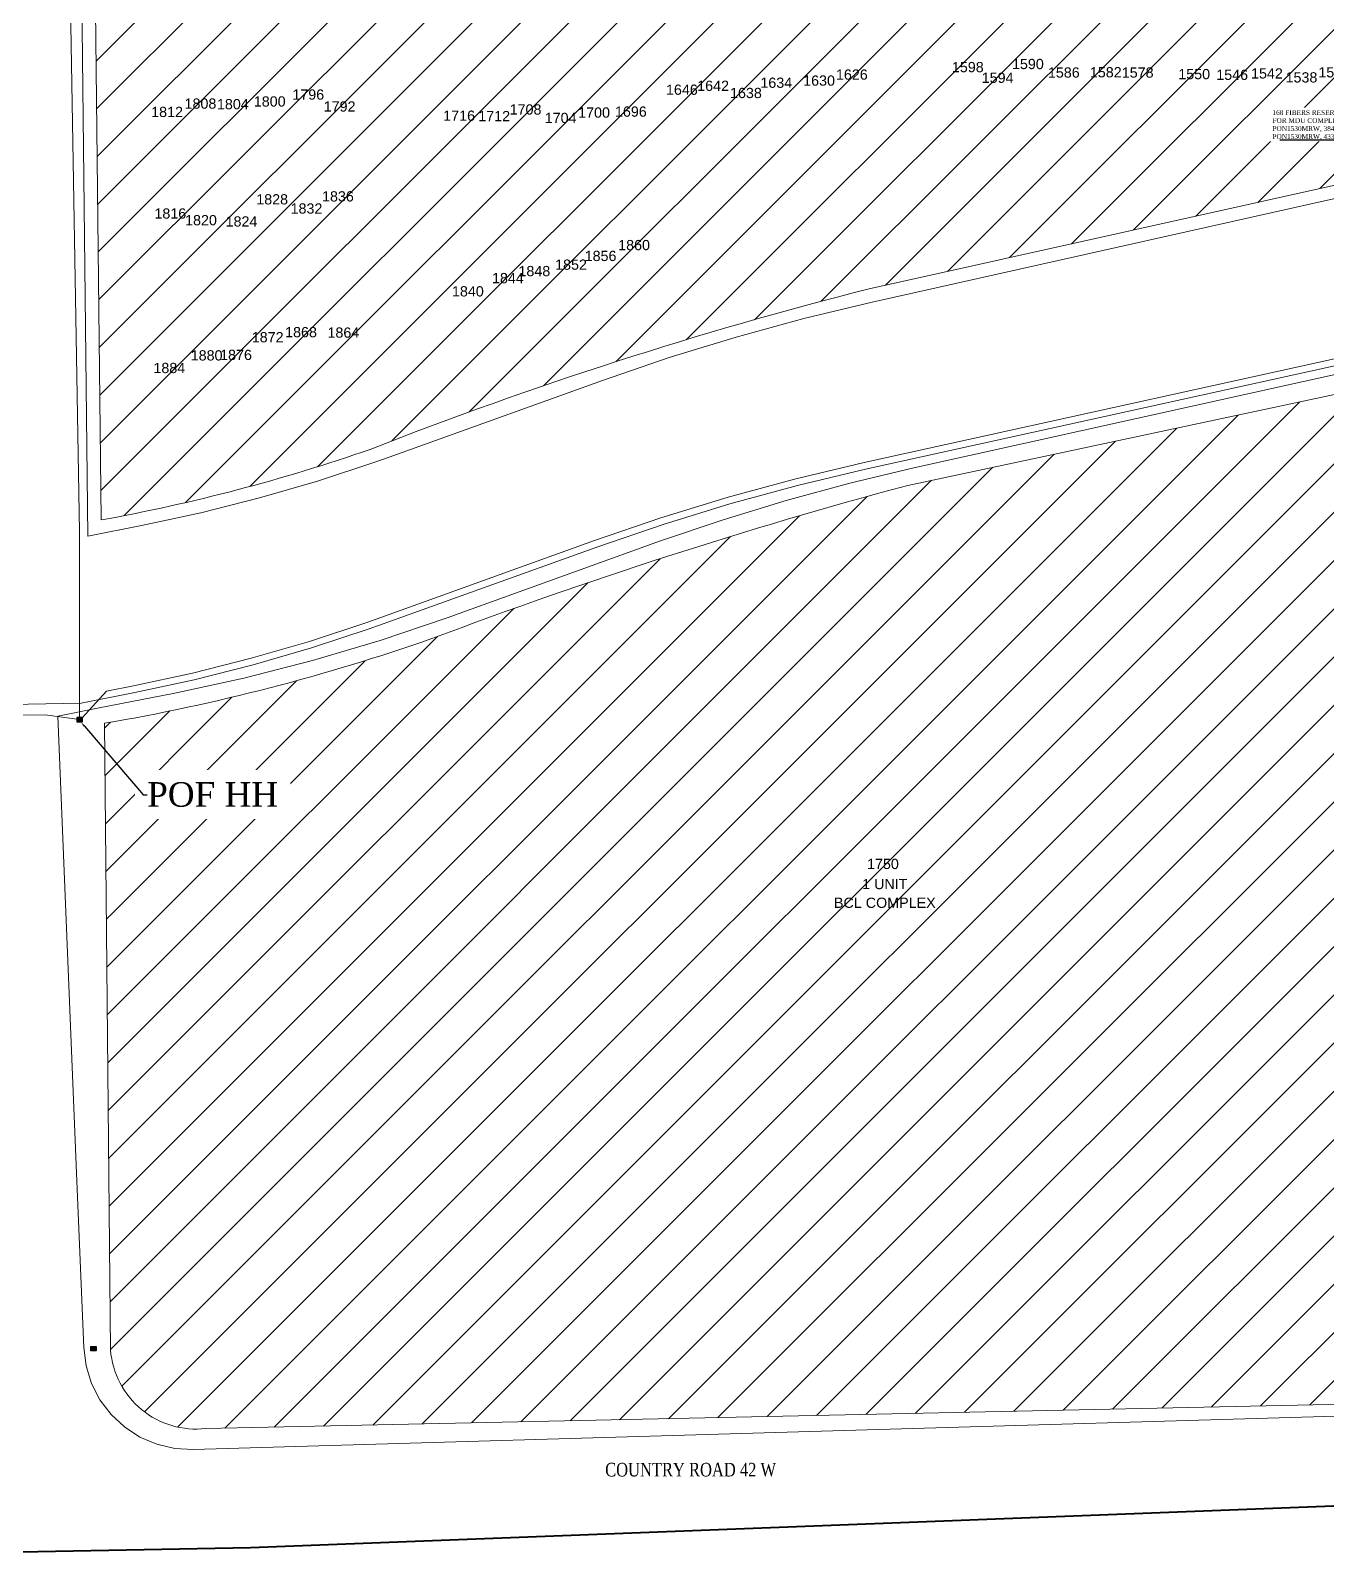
# Model space of a CAD drawing. Header units: feet. Extents: x 865220 to 5618803, y -2240498 to 1935234.
# Drawn here: x 2805746 to 2806695, y 965513 to 966631 of the extents above; entities that cross this region are included whole.
import ezdxf
from ezdxf import colors
from ezdxf.entities.mleader import LeaderData, LeaderLine
from ezdxf.enums import TextEntityAlignment as Align
from ezdxf.lldxf.tags import DXFTag
from ezdxf.math import Vec2, Vec3

# ---------------------------------------------------------------- set-up
doc = ezdxf.new("R2010")
doc.units = ezdxf.units.FT
doc.header["$LTSCALE"] = 0.015
doc.header["$MEASUREMENT"] = 0
for name, color, linetype in [('72A', 112, '72A'), ('Dakota County Addresses', 7, 'Continuous'), ('Dakota County Parcels', 7, 'Continuous'), ('DETAIL', 7, 'Continuous'), ('F1', 112, 'F1'), ('NOTES', 7, 'Continuous'), ('STREET NAME', 7, 'Continuous'), ('TELEPHONE STRUCT-EX', 30, 'Continuous'), ('TELEPHONE STRUCT-PROP', 6, 'Continuous')]:
    doc.layers.add(name, color=color, linetype=linetype)
doc.layers.add('RUNNING LINE (UNDERGROUND)', color=10, linetype='Continuous', lineweight=40)
doc.layers.add('WORK BOUNDARY', color=110, linetype='Continuous', lineweight=40)
doc.styles.add('Dimensions 100', font='arial.ttf')
doc.styles.add('Line', font='txt.shx', dxfattribs={"height": 3})
doc.styles.get("Standard").update_dxf_attribs({"font": 'times.ttf'})
doc.styles.add('Utilities', font='arial.ttf', dxfattribs={"height": 2.5})
tags = doc.linetypes.add('72A', pattern='A,80,-5,["72A",Line,S=1.5,R=0,X=0,Y=-1.5],-20', length=105).pattern_tags.tags
tags[6] = DXFTag(74, 10)
tags = doc.linetypes.add('BBF', pattern='A,100,-5,["BBF",Line,S=1,R=0,X=0,Y=-1.5],-12', length=117).pattern_tags.tags
tags[6] = DXFTag(74, 10)
tags = doc.linetypes.add('F1', pattern='A,15,-5,["F1",Line,S=1.5,R=0,X=0,Y=-1.5],-12', length=32).pattern_tags.tags
tags[6] = DXFTag(74, 10)
pattern_1 = [(45, (0, 0), (-17.67766952966369, 17.67766952966369), [])]

# ---------------------------------------------------------------- blocks, each defined once
blk = doc.blocks.new('ACMAP_ANN_TEMPLATE_Dakota County Addresses')
at = {"layer": 'Dakota County Addresses', "style": 'Dimensions 100'}
blk.add_attdef('DakotaCountyAddress', text='', height=50, dxfattribs=at).set_placement((0, 0), align=Align.CENTER)
blk = doc.blocks.new('NEW HH')
at = {"ltscale": 40, "true_color": 0xffffff}
h = blk.add_hatch(color=7, dxfattribs=at)
h.dxf.hatch_style = 1
h.paths.add_polyline_path([(-0.06105542969374866, -0.03052771484690631, 0.4142135623730951), (-0.04579157227031772, -0.04579157227033726), (0.04579157227026798, -0.04579157227033726, 0.4142135623730951), (0.06105542969369893, -0.03052771484690631), (0.06105542969369893, 0.03052771484699512, 0.4142135623736632), (0.04579157227023838, 0.04579157227042607), (-0.04579157227034732, 0.04579157227024844, 0.414213562372527), (-0.06105542969374866, 0.03052771484681749)])
at = {"layer": 'RUNNING LINE (UNDERGROUND)', "color": 6, "lineweight": 0, "const_width": 0.005, "flags": 128}
blk.add_lwpolyline([(-0.06105542969374866, 0.03052771484681749), (-0.06105542969374866, -0.03052771484690631, 0.414213562373095), (-0.04579157227031772, -0.04579157227033726), (0.04579157227026798, -0.04579157227033726, 0.414213562373095), (0.06105542969369893, -0.03052771484690631), (0.06105542969369893, 0.03052771484699512, 0.414213562373095), (0.04579157227026798, 0.04579157227042607), (-0.04579157227031772, 0.04579157227024844, 0.414213562373095)], format="xyb", close=True, dxfattribs=at)
at = {"layer": 'TELEPHONE STRUCT-PROP', "color": 18, "true_color": 0x000000, "style": 'Utilities'}
blk.add_text('HH', height=0.05, dxfattribs=at).set_placement((-2.486899575160351e-14, -4.440892098500626e-14), align=Align.MIDDLE_CENTER)
blk = doc.blocks.new('EX HH')
at = {"ltscale": 40, "true_color": 0xffffff}
h = blk.add_hatch(color=7, dxfattribs=at)
h.dxf.hatch_style = 1
h.paths.add_polyline_path([(-0.06105542974546552, -0.03052771551301703, 0.4142135623730951), (-0.0457915723673068, -0.04579157289117575), (0.04579157225089148, -0.04579157289117575, 0.4142135623730951), (0.0610554296290502, -0.03052771551301703), (0.0610554296290502, 0.03052771411603317, 0.4142135623730951), (0.04579157225089148, 0.04579157149419188), (-0.0457915723673068, 0.04579157149419188, 0.4142135623730951), (-0.06105542974546552, 0.03052771411603317)])
at = {"color": 30, "const_width": 0.005, "flags": 128}
blk.add_lwpolyline([(-0.06105542974546552, 0.03052771417424083), (-0.06105542974546552, -0.03052771557122469, 0.414213562373095), (-0.04579157230909914, -0.04579157289117575), (0.04579157219268382, -0.04579157289117575, 0.414213562373095), (0.0610554296290502, -0.03052771557122469), (0.0610554296290502, 0.03052771417424083, 0.414213562373095), (0.04579157219268382, 0.04579157149419188), (-0.04579157230909914, 0.04579157149419188, 0.414213562373095)], format="xyb", close=True, dxfattribs=at)
at = {"layer": 'RUNNING LINE (UNDERGROUND)', "color": 7, "lineweight": -3, "flags": 128}
blk.add_lwpolyline([(-0.05350020504556596, 0.03052771417424083), (-0.05350020504556596, -0.03052771557122469, 0.4142135623730951), (-0.04579157230909914, -0.03823634795844555), (0.04579157219268382, -0.03823634795844555, 0.4142135623730951), (0.05350020492915064, -0.03052771557122469), (0.05350020492915064, 0.03052771417424083, 0.4142135623730951), (0.04579157219268382, 0.03823634702712297), (-0.04579157230909914, 0.03823634702712297, 0.4142135623730951)], format="xyb", close=True, dxfattribs=at)
at = {"layer": 'TELEPHONE STRUCT-PROP', "color": 30, "style": 'Utilities'}
blk.add_text('HH', height=0.05, dxfattribs=at).set_placement((0, -4.656612873077393e-10), align=Align.MIDDLE_CENTER)

msp = doc.modelspace()

# ---------------------------------------------------------------- hatches: boundary and pattern name
at = {"layer": 'NOTES', "lineweight": 5, "ltscale": 100}
h = msp.add_hatch(dxfattribs=at)
h.set_pattern_fill('ANSI31', color=5, scale=200)
h.set_pattern_definition(pattern_1)
edge = h.paths.add_edge_path()
edge.add_line((2808585.749542497, 966658.3555373785), (2808679.449634509, 966570.9662728074))
edge.add_line((2808679.449634509, 966570.9662728074), (2808784.857523654, 966570.9662728074))
edge.add_line((2808784.857523654, 966570.9662728074), (2808920.712150764, 966667.7198142961))
edge.add_line((2808920.712150764, 966667.7198142961), (2808911.342680349, 966688.0064176193))
edge.add_line((2808911.342680349, 966688.0064176193), (2809026.12003991, 966839.3795811313))
edge.add_line((2809026.12003991, 966839.3795811313), (2809145.105309992, 966908.2000918139))
edge.add_line((2809145.105309992, 966908.2000918139), (2809580.793766121, 966912.1018738628))
edge.add_line((2809580.793766121, 966912.1018738628), (2809575.357425896, 967518.2310643683))
edge.add_line((2809575.357425896, 967518.2310643683), (2809295.049163748, 967522.1328464171))
edge.add_line((2809295.049163748, 967522.1328464171), (2809042.07346251, 967556.4632017848))
edge.add_arc((2808991.39515108, 966235.6022829843), 1321.832764786771, 87.80277410390646, 104.0006846224638)
edge.add_line((2808671.599537674, 967518.1671443891), (2808403.004460508, 967446.3823446825))
edge.add_line((2808403.004460508, 967446.3823446825), (2808407.648786845, 966964.5881665882))
edge.add_line((2808407.648786845, 966964.5881665882), (2808623.944008156, 966965.1288230771))
edge.add_line((2808623.944008156, 966965.1288230771), (2808630.975151855, 966738.8520975511))
edge.add_line((2808630.975151855, 966738.8520975511), (2808608.330020079, 966689.694970397))
edge.add_line((2808608.330020079, 966689.694970397), (2808585.749542497, 966658.3555373785))
edge = h.paths.add_edge_path()
edge.add_line((2808567.775676305, 966371.8901616626), (2808568.955615363, 966038.5820946975))
edge.add_line((2808568.955615363, 966038.5820946975), (2808782.276743706, 966038.5820946975))
edge.add_line((2808782.276743706, 966038.5820946975), (2809009.740977193, 965920.8068701273))
edge.add_arc((2809084.840135579, 966597.9447174174), 681.2896211032133, 263.671374712567, 306.6769033224881)
edge.add_arc((2809559.504230457, 965978.9412968063), 99.28548902990816, 82.81943416599438, 133.0126060106107, ccw=False)
edge.add_line((2809571.914590016, 966077.4481052386), (2809729.525353723, 966057.2893418737))
edge.add_line((2809729.525353723, 966057.2893418737), (2809731.804414094, 965834.8025384338))
edge.add_line((2809731.804414094, 965834.8025384338), (2810136.340323963, 965829.5717534886))
edge.add_line((2810136.340323963, 965829.5717534886), (2810457.062845796, 965805.2022615096))
edge.add_line((2810457.062845796, 965805.2022615096), (2810531.700726, 965807.4154907812))
edge.add_line((2810531.700726, 965807.4154907812), (2810491.814475574, 966235.3890465891))
edge.add_arc((2809026.521784512, 965994.5065961578), 1484.960277383247, 9.33547129354103, 22.10315480643904)
edge.add_line((2810402.349233331, 966553.2604386348), (2810199.739149948, 967067.352849432))
edge.add_line((2810199.739149948, 967067.352849432), (2810185.698413947, 967061.4455780431))
edge.add_line((2810185.698413947, 967061.4455780431), (2809983.864180904, 967561.7818767007))
edge.add_arc((2809631.238872982, 969102.5163701988), 1580.571854501548, 273.00626735926556, 282.8911662963899, ccw=False)
edge.add_line((2809714.132267478, 967524.1196924301), (2809719.789509535, 966815.3989356908))
edge.add_line((2809719.789509535, 966815.3989356908), (2809038.24808931, 966820.5977606464))
edge.add_line((2809038.24808931, 966820.5977606464), (2808936.773330356, 966687.9078743185))
edge.add_line((2808936.773330356, 966687.9078743185), (2808953.136229525, 966664.121652147))
edge.add_line((2808953.136229525, 966664.121652147), (2808567.775676305, 966371.8901616626))
h.paths.add_polyline_path([(2808410.39120228, 966316.1253066829), (2808546.876207792, 966314.5379605389), (2808549.257637305, 966391.460328555), (2808764.308265363, 966550.0591130217), (2808657.181652203, 966550.8527860942), (2808553.228482444, 966658.6991072653), (2808586.616986279, 966697.8687377067), (2808609.628491827, 966739.1051141347), (2808608.836477939, 966874.7086861704), (2808407.277025224, 966873.9150130979)])
edge = h.paths.add_edge_path()
edge.add_line((2809727.52107368, 965824.0719719657), (2810138.646323583, 965815.6292080774))
edge.add_line((2810138.646323583, 965815.6292080774), (2810540.617617053, 965793.1187221531))
edge.add_arc((2809798.096801124, 965733.8114560348), 744.8855710117555, -11.257252958365825, 4.566683305065283, ccw=False)
edge.add_line((2810528.651203139, 965588.3990095325), (2810520.203055001, 965532.120131389))
edge.add_arc((2809474.874432791, 961792.4959499899), 3882.975784951169, 74.38284900860543, 81.42009118477519)
edge.add_line((2810054.170230048, 965632.0164051766), (2809934.489927371, 965637.6440266578))
edge.add_line((2809934.489927371, 965637.6440266578), (2809816.221241283, 965639.7560492961))
edge.add_arc((2809802.020648105, 965705.7405417949), 67.4952598108616, 178.0873182680331, 282.1454387234701, ccw=False)
edge.add_line((2809734.562993078, 965707.9932901703), (2809727.52107368, 965824.0719719657))
edge = h.paths.add_edge_path()
edge.add_line((2809233.929398135, 965909.1468006314), (2809238.201962851, 965652.7637650149))
edge.add_line((2809238.201962851, 965652.7637650149), (2809596.75257657, 965650.2016391915))
edge.add_line((2809596.75257657, 965650.2016391915), (2809591.65028302, 966058.7381947299))
edge.add_line((2809591.65028302, 966058.7381947299), (2809561.311302046, 966060.4453908347))
edge.add_arc((2809560.75206829, 966002.9351852702), 57.51292451675935, 89.44286890032801, 134.1272249415047)
edge.add_arc((2809109.134502949, 966546.0845311029), 649.0481017325648, 281.0855059238174, 309.3546993538018, ccw=False)
edge = h.paths.add_edge_path()
edge.add_line((2808365.246410666, 966005.5434555712), (2808715.020217423, 966005.484862257))
edge.add_arc((2808711.740217836, 965766.0649598278), 239.4423690087203, 68.11422578491818, 89.2151096236596, ccw=False)
edge.add_line((2808800.99413314, 965988.2504379295), (2808929.672144613, 965920.2289269844))
edge.add_arc((2809101.980455216, 966504.6466409494), 609.2899295895605, 253.5725015643616, 281.1286932091126)
edge.add_line((2809219.581554709, 965906.8137213995), (2809219.269059433, 965655.5549374295))
edge.add_line((2809219.269059433, 965655.5549374295), (2808239.391632372, 965656.0316739392))
edge.add_arc((2808797.101281091, 965620.7690085917), 558.8233243532593, 151.3513435713768, 176.3821389866339, ccw=False)
edge.add_arc((2807720.283415867, 966255.6352696265), 691.7536990270547, 327.9636688033466, 338.8056251838435)
edge = h.paths.add_edge_path()
edge.add_line((2807282.676570647, 966470.3349192615), (2807281.857617511, 966007.5516082437))
edge.add_line((2807281.857617511, 966007.5516082437), (2807784.522431745, 966010.6064505714))
edge.add_line((2807784.522431745, 966010.6064505714), (2808138.746602254, 965858.0188074594))
edge.add_arc((2808724.966851274, 965664.5715110418), 617.3135644478199, 146.7012627024384, 161.7375847559311, ccw=False)
edge.add_arc((2807713.800493167, 966255.3256209347), 555.565662213103, 333.0434293461774, 357.7378891236801)
edge.add_line((2808268.933211608, 966233.3968739116), (2808258.211390948, 967401.1243362448))
edge.add_line((2808258.211390948, 967401.1243362448), (2808054.938602067, 967355.2564246745))
edge.add_arc((2808218.314991936, 966862.8097023863), 518.8406490040466, 108.3540171722634, 149.6971811913766)
edge.add_line((2807770.363163054, 967124.60118059), (2807599.002607224, 966763.7089793703))
edge.add_arc((2806967.39212114, 967127.5093487804), 728.8912915616012, 295.629718555754, 330.0585527066319, ccw=False)
edge = h.paths.add_edge_path()
edge.add_line((2807082.625715814, 965634.1976744586), (2808099.285991944, 965629.8111659025))
edge.add_arc((2808764.439138536, 965625.3389567552), 665.1681810463228, 160.8598404453119, 179.6147731549666, ccw=False)
edge.add_line((2808136.041901766, 965843.4343989261), (2807779.069927972, 965989.622054145))
edge.add_line((2807779.069927972, 965989.622054145), (2807301.054525557, 965990.410400552))
edge.add_line((2807301.054525557, 965990.410400552), (2807252.967968073, 965983.4351328479))
edge.add_line((2807252.967968073, 965983.4351328479), (2807052.599230116, 965919.1635940017))
edge.add_arc((2806214.662364474, 965686.8063984793), 869.5562414890323, -3.4685505161942842, 15.49852288563028, ccw=False)
edge = h.paths.add_edge_path()
edge.add_line((2805799.881100421, 966123.7528033319), (2805804.288361377, 965664.4371511729))
edge.add_arc((2805867.205669968, 965669.7101249056), 63.13788064513347, 184.7906494036504, 276.3513670431335)
edge.add_line((2805874.190321802, 965606.9597734234), (2806982.330895918, 965630.7619755894))
edge.add_arc((2805918.207327478, 965635.823164816), 1064.13560439709, 359.7274916146946, 377.8695941349419)
edge.add_line((2806931.006240838, 965962.3548564527), (2807216.982520742, 966057.2254218946))
edge.add_line((2807216.982520742, 966057.2254218946), (2807258.571331635, 966062.5307801485))
edge.add_line((2807258.571331635, 966062.5307801485), (2807263.894527018, 966459.0477163095))
edge.add_arc((2807017.917550738, 967009.7808091906), 603.167980295506, 266.4576355818979, 294.067236832162, ccw=False)
edge.add_arc((2807039.711260682, 965178.2429913284), 1230.939978265244, 92.75014806472348, 102.2324449006382)
edge.add_line((2806778.9018594, 966381.2357952532), (2806388.352807035, 966298.0892192859))
edge.add_arc((2807358.099533773, 962690.2172416956), 3735.926782031435, 105.0447429382237, 110.6642991461357)
edge.add_arc((2805548.245201843, 967591.2370180669), 1488.902463544802, 279.73012644545014, 289.27440977584695, ccw=False)
h.paths.add_polyline_path([(2805252.146924467, 966609.1291635802), (2805648.676489863, 966621.8785360509), (2805652.41565747, 966179.0888617856), (2805630.034530323, 966177.1153324351), (2805633.956884816, 965749.059213321), (2805605.492875495, 965604.8743841101), (2805073.512771707, 965590.162135619), (2805061.734932529, 966120.7991676375), (2805252.130760919, 966145.549516158)])
h.paths.add_polyline_path([(2804003.405027763, 966097.0449054556), (2804010.910302224, 965573.6121877327), (2805044.984108191, 965588.6094127966), (2805037.478833729, 966121.0415308906)])
h = msp.add_hatch(dxfattribs=at)
h.set_pattern_fill('ANSI31', color=30, scale=200)
h.set_pattern_definition(pattern_1)
edge = h.paths.add_edge_path()
edge.add_arc((2805562.895065881, 967567.773504315), 1316.081885264527, 280.2708764686932, 289.1471752880183)
edge.add_arc((2807121.927734796, 963448.7935188614), 3088.790433881295, 104.28152487896449, 111.4066820695925, ccw=False)
edge.add_line((2806359.964712579, 966442.1258921887), (2806839.684336884, 966548.7393970246))
edge.add_arc((2807023.87561785, 965534.6337973239), 1030.697140448207, 90.128839175682, 100.2943697927546, ccw=False)
edge.add_arc((2807001.485623274, 967056.175695364), 491.2576019554421, 272.3417009046558, 336.2360178354248)
edge.add_line((2807451.091049294, 966858.213597041), (2807114.791807418, 966859.0002668601))
edge.add_line((2807114.791807418, 966859.0002668601), (2806712.471720221, 966850.1588860275))
edge.add_line((2806712.471720221, 966850.1588860275), (2805791.330097164, 966822.8544671583))
edge.add_line((2805791.330097164, 966822.8544671583), (2805797.555205827, 966272.7807833153))

# ---------------------------------------------------------------- linework, layer by layer
at = {"layer": '72A', "lineweight": 5, "ltscale": 100, "flags": 128}
msp.add_lwpolyline([(2804315.247678742, 965542.3138235067), (2804408.676311096, 965544.1049857845), (2804529.873989276, 965547.0286207612), (2804794.746611208, 965555.3784470937), (2805059.757677173, 965563.1262225942), (2805345.744953753, 965571.4814152872), (2805569.261542757, 965578.0113010802), (2805583.255655296, 965579.6380893074), (2805596.969846016, 965583.7039180346), (2805609.782711579, 965590.0631999884), (2805621.313998056, 965598.5272075154), (2805631.221485593, 965608.8447499792), (2805639.21114464, 965620.7096284417), (2805645.045862017, 965633.7697228756), (2805648.552477818, 965647.6374422327), (2805649.594453675, 965661.4701627023), (2805665.013646065, 965665.7901240608), (2805653.22109624, 966136.1624267166), (2805782.71852982, 966138.5349886721), (2805822.144355092, 966146.3009250507), (2805865.605785501, 966155.6658765841), (2805908.750752714, 966166.57698441), (2805951.481666836, 966179.0111894804), (2805993.713126024, 966192.9424099379), (2806004.132102261, 966196.637093328), (2806160.504649166, 966252.8637655018), (2806209.071995082, 966269.4751756582), (2806258.09699897, 966284.5506535077), (2806307.568786717, 966298.0881300209), (2806357.47706693, 966310.0835257437), (2806779.8288973, 966402.9640356665), (2806794.270529317, 966400.8186694114)], dxfattribs=at)
at = {"layer": 'Dakota County Parcels', "lineweight": 5}
for p, q in [((2805787.689202299, 966260.8837757383), (2805781.219630082, 966832.5591656205)), ((2806392.883020726, 966311.064949603), (2806792.211947822, 966399.6007472624)), ((2806050.866982025, 966201.1128944953), (2806207.26560821, 966257.3510537085)), ((2805794.654019115, 966134.7643467237), (2805851.417124992, 966145.9461584587)), ((2805765.639703206, 966129.0489099745), (2805794.654019115, 966134.7643467237)), ((2806333.394651943, 965605.3364664775), (2806929.420795768, 965622.7493189697)), ((2805864.850416174, 965591.6479915169), (2806333.394651943, 965605.3364664775))]:
    msp.add_line(p, q, dxfattribs=at)
for points in [[(2805787.689202299, 966260.8837757383), (2805827.071497195, 966268.6411376831), (2805870.402865793, 966277.978063849), (2805913.375885966, 966288.8456872825), (2805955.936503189, 966301.2303379115), (2805998.031181691, 966315.1164374587), (2806008.3876298, 966318.7889476877), (2806164.786575561, 966375.0251120639), (2806213.464738635, 966391.674424832), (2806262.638992709, 966406.7957979937), (2806312.261390815, 966420.3744875763), (2806362.283549002, 966432.3972537343), (2806763.438667083, 966522.2112288747)], [(2806392.883020726, 966311.064949603), (2806345.872680357, 966299.8151789058), (2806299.236139107, 966287.1044569549), (2806253.018787533, 966272.9451548841), (2806207.26560821, 966257.3510537085)], [(2805851.417124992, 966145.9461584587), (2805902.01560401, 966156.9422329974), (2805952.169644041, 966169.8143739898), (2806001.809710663, 966184.5447352838), (2806050.866982025, 966201.1128944953)], [(2805784.646294085, 965666.4050790009), (2805779.637364783, 965788.3342522543), (2805765.639703206, 966129.0489099745)], [(2805784.646294085, 965666.4050790009), (2805786.368137278, 965653.0240589504), (2805790.36946814, 965640.1397354726), (2805796.530636323, 965628.1373837639), (2805804.66740663, 965617.3759058018), (2805814.536468178, 965608.1770981376), (2805825.842709995, 965600.8160293524), (2805838.248045653, 965595.5128147986), (2805851.381522908, 965592.4260345709), (2805864.850416174, 965591.6479915169)]]:
    msp.add_lwpolyline(points, dxfattribs=at)
at = {"layer": 'F1', "color": 30, "linetype": 'BBF', "lineweight": 5, "ltscale": 150, "flags": 128}
msp.add_lwpolyline([(2804315.343518377, 965387.5758545776), (2804408.784521195, 965389.3672540151), (2804530.013051494, 965392.2916332333), (2804794.898440059, 965400.6418620201), (2805059.903793081, 965408.389470499), (2805345.890967753, 965416.7446602138), (2805670.052179234, 965422.9121154009), (2805670.052179234, 965626.9693462637), (2805670.111989426, 965662.0259874637), (2805659.620150832, 966129.3406115128), (2805756.453760544, 966130.0460988614), (2805781.676196341, 966126.4225034418), (2805781.676196341, 966263.9430434167), (2805772.049909288, 966820.8536039672), (2805761.015862146, 966833.8275836132), (2805761.015862146, 967412.7621357637)], dxfattribs=at)
at = {"layer": 'F1', "lineweight": 5, "ltscale": 100, "flags": 128}
msp.add_lwpolyline([(2805780.884938698, 966124.8930495235), (2805801.443365708, 966147.3194052641), (2805821.134513156, 966151.1980862365), (2805864.465881754, 966160.5350124025), (2805907.438901927, 966171.4026358359), (2805949.99951915, 966183.7872864649), (2805992.094197652, 966197.6733860121), (2806002.450645761, 966201.3458962413), (2806158.849591522, 966257.5820606173), (2806207.527754596, 966274.2313733854), (2806256.70200867, 966289.3527465472), (2806306.324406777, 966302.9314361297), (2806356.355776277, 966314.9564162162), (2806779.653558348, 966408.0449528839), (2806795.005238046, 966405.7643951501)], dxfattribs=at)
at = {"layer": 'NOTES', "color": 30, "lineweight": 5, "ltscale": 100, "flags": 128}
msp.add_lwpolyline([(2805797.555205827, 966272.7807833153, 0.03874953697998754), (2805994.56442959, 966324.4983581159, -0.03109938350786688), (2806359.964712579, 966442.1258921887), (2806839.684336884, 966548.7393970246, -0.04438460626015794), (2807021.55792431, 966565.3283319096, 0.2862464069189933), (2807451.091049294, 966858.213597041), (2807114.791807418, 966859.0002668601), (2806712.471720221, 966850.1588860275), (2805791.330097164, 966822.8544671583)], format="xyb", close=True, dxfattribs=at)
at = {"layer": 'NOTES', "color": 5, "lineweight": 5, "ltscale": 100, "flags": 128}
msp.add_lwpolyline([(2805799.881100421, 966123.7528033319), (2805804.288361377, 965664.4371511729, 0.4222145671004706), (2805874.190321802, 965606.9597734234), (2806982.330895918, 965630.7619755894, 0.07932561706091219), (2806931.006240838, 965962.3548564527), (2807216.982520742, 966057.2254218946), (2807258.571331635, 966062.5307801485), (2807263.894527018, 966459.0477163095, -0.1210558038334365), (2806980.64988685, 966407.7652498551, 0.04139794995595332), (2806778.9018594, 966381.2357952532), (2806388.352807035, 966298.0892192859, 0.02452485478444758), (2806039.721224389, 966185.789806247, -0.04166888362515625)], format="xyb", close=True, dxfattribs=at)
at = {"layer": 'WORK BOUNDARY', "ltscale": 50, "flags": 128}
msp.add_lwpolyline([(2804166.474979267, 965487.1087544512), (2805906.76915335, 965519.7647253859), (2806966.93143429, 965560.6690119829), (2809646.498270218, 965540.4085117064), (2810561.426670224, 965418.7995157193), (2810895.471527123, 965359.7504678059), (2810780.438392368, 965811.7520335789), (2810612.038477217, 966360.8322885323), (2810098.15796651, 967658.0715696111), (2809877.084346031, 967567.547071778), (2809652.40673519, 967541.6522666558), (2809650.5354325, 967618.4781212832), (2809641.352187821, 968182.8361579448), (2808970.039674946, 968157.4932847272), (2808539.328172647, 967891.8223963033), (2808448.206127808, 967596.3241879481), (2808366.094058883, 967565.8376160215), (2807960.731777274, 967457.9885890081), (2807836.844608498, 967383.1634875301), (2807678.494281859, 967581.9662927471)], dxfattribs=at)

# ---------------------------------------------------------------- block references
at = {"lineweight": 5, "xscale": 40, "yscale": 40, "zscale": 40}
msp.add_blockref('NEW HH', (2805791.793782002, 965665.5823136482), dxfattribs=at)
at = {"layer": 'Dakota County Addresses', "lineweight": 5, "xscale": 0.15, "yscale": 0.15, "zscale": 0.15}
for p, values in [((2806432.351226733, 966600.825014842), {'DakotaCountyAddress': '1598'}), ((2806476.361223152, 966603.0878583149), {'DakotaCountyAddress': '1590'}), ((2806292.032500908, 966589.3772695635), {'DakotaCountyAddress': '1634'}), ((2806323.383212894, 966590.9436842327), {'DakotaCountyAddress': '1630'}), ((2806347.397158459, 966595.3419384633), {'DakotaCountyAddress': '1626'}), ((2806454.186591079, 966592.9976194382), {'DakotaCountyAddress': '1594'}), ((2806502.684665029, 966596.8522008595), {'DakotaCountyAddress': '1586'}), ((2806533.427505452, 966597.0409858946), {'DakotaCountyAddress': '1582'}), ((2806556.791363643, 966596.8294860509), {'DakotaCountyAddress': '1578'}), ((2806598.197672811, 966595.6980289381), {'DakotaCountyAddress': '1550'}), ((2806626.029934965, 966595.1841986415), {'DakotaCountyAddress': '1546'}), ((2806651.499488795, 966596.1685028907), {'DakotaCountyAddress': '1542'}), ((2806676.808557041, 966593.2864955191), {'DakotaCountyAddress': '1538'}), ((2806700.798689759, 966596.9877119672), {'DakotaCountyAddress': '1534'}), ((2805949.154184397, 966580.7024473597), {'DakotaCountyAddress': '1796'}), ((2806222.87206572, 966584.264703722), {'DakotaCountyAddress': '1646'}), ((2806245.760112299, 966587.1306935449), {'DakotaCountyAddress': '1642'}), ((2806269.787036579, 966581.8539315613), {'DakotaCountyAddress': '1638'}), ((2805845.745389217, 966567.9656330359), {'DakotaCountyAddress': '1812'}), ((2805870.188562014, 966574.0851715778), {'DakotaCountyAddress': '1808'}), ((2805893.905184797, 966573.6568357509), {'DakotaCountyAddress': '1804'}), ((2805920.931805063, 966575.6477243837), {'DakotaCountyAddress': '1800'}), ((2805972.112345071, 966571.9613414977), {'DakotaCountyAddress': '1792'}), ((2806108.349937552, 966569.7854924949), {'DakotaCountyAddress': '1708'}), ((2806158.543390396, 966567.5110176329), {'DakotaCountyAddress': '1700'}), ((2806185.50339843, 966568.207475492), {'DakotaCountyAddress': '1696'}), ((2806059.689123784, 966565.2166127574), {'DakotaCountyAddress': '1716'}), ((2806085.379840363, 966564.9359935273), {'DakotaCountyAddress': '1712'}), ((2806134.0299944, 966563.5723793407), {'DakotaCountyAddress': '1704'}), ((2805922.708630465, 966503.9389081572), {'DakotaCountyAddress': '1828'}), ((2805970.897902783, 966506.1037370276), {'DakotaCountyAddress': '1836'}), ((2805848.10540019, 966493.5604462188), {'DakotaCountyAddress': '1816'}), ((2805870.573534336, 966488.6567859438), {'DakotaCountyAddress': '1820'}), ((2805947.860803855, 966497.1930220744), {'DakotaCountyAddress': '1832'}), ((2805900.24623917, 966487.7490616415), {'DakotaCountyAddress': '1824'}), ((2806187.869708858, 966470.4149615031), {'DakotaCountyAddress': '1860'}), ((2806141.658689701, 966456.079253142), {'DakotaCountyAddress': '1852'}), ((2806163.2979154, 966462.4640815419), {'DakotaCountyAddress': '1856'}), ((2806095.410491281, 966446.2274905827), {'DakotaCountyAddress': '1844'}), ((2806114.795856897, 966451.3698043127), {'DakotaCountyAddress': '1848'}), ((2806066.096221517, 966436.5176014577), {'DakotaCountyAddress': '1840'}), ((2805919.41094107, 966402.9228117478), {'DakotaCountyAddress': '1872'}), ((2805943.85886022, 966406.620672011), {'DakotaCountyAddress': '1868'}), ((2805974.898637118, 966406.2958726448), {'DakotaCountyAddress': '1864'}), ((2805874.687418886, 966389.5965157051), {'DakotaCountyAddress': '1880'}), ((2805896.250184982, 966389.9437362228), {'DakotaCountyAddress': '1876'}), ((2805847.368095791, 966380.3540526864), {'DakotaCountyAddress': '1884'}), ((2806370.172415881, 966016.9618815992), {'DakotaCountyAddress': '1750'}), ((2806371.566957093, 966002.2278256691), {'DakotaCountyAddress': '1 UNIT'}), ((2806371.566957093, 965988.5095435525), {'DakotaCountyAddress': 'BCL COMPLEX'})]:
    msp.add_blockref('ACMAP_ANN_TEMPLATE_Dakota County Addresses', p, dxfattribs=at).add_auto_attribs(values)
at = {"layer": 'TELEPHONE STRUCT-EX', "lineweight": 5, "xscale": 40, "yscale": 40, "zscale": 40}
msp.add_blockref('EX HH', (2805781.676196341, 966126.4225034418), dxfattribs=at)

# ---------------------------------------------------------------- texts
at = {"layer": 'STREET NAME', "lineweight": 5, "ltscale": 40, "width": 0.8}
msp.add_text('COUNTRY ROAD 42 W ', height=10, dxfattribs=at).set_placement((2806166.675607285, 965571.8926507155))

# ---------------------------------------------------------------- next in the draw order: leaders
at = {"layer": 'DETAIL', "lineweight": 5, "ltscale": 5}
ml = msp.add_multileader_mtext('Standard', dxfattribs=at)
ml.set_content('168 FIBERS RESERVED AT PFP\\PFOR MDU COMPLEX\\PPON1530MRW, 384-432\\PPON1530MRW, 433-552', color=256)
ml.set_leader_properties()
ml.build(insert=Vec2(0, 0))
ml.multileader.update_dxf_attribs({"text_left_attachment_type": 5, "text_right_attachment_type": 5, "dogleg_length": 3})
ctx = ml.context
ctx.base_point, ctx.char_height, ctx.landing_gap_size, ctx.plane_origin = Vec3(2806654.04102015, 966551.1191966377), 3.5, 1.5, Vec3(2806785.806306303, 966550.2848589775)
ctx.left_attachment, ctx.right_attachment = 5, 5
notes = []
notes.append((ctx, [(0, (1, 1, 0), (2806731.908359732, 966551.1191966377), (-1, 0), 3, [(0, [(2806761.538394396, 966517.333126241)], 0, [])])]))
ctx.mtext.insert, ctx.mtext.flow_direction = Vec3(2806655.54102015, 966572.9796869045), 5
ctx.mtext.has_bg_fill, ctx.mtext.bg_color, ctx.mtext.bg_scale_factor, ctx.mtext.bg_transparency, ctx.mtext.use_window_bg_color = 1, -1027028792, 1.5, 0, 1
at = {"layer": 'TELEPHONE STRUCT-EX', "lineweight": 5}
ml = msp.add_multileader_mtext('Standard', dxfattribs=at)
ml.set_content('POF HH', color=256)
ml.set_leader_properties()
ml.build(insert=Vec2(0, 0))
ml.multileader.update_dxf_attribs({"has_text_frame": 1, "text_left_attachment_type": 2, "text_right_attachment_type": 2, "dogleg_length": 3})
ctx = ml.context
ctx.base_point, ctx.char_height, ctx.landing_gap_size, ctx.plane_origin = Vec3(2805831.200856178, 966071.4551844143), 18, 1.5, Vec3(2805976.700458612, 966088.2721701819)
ctx.left_attachment, ctx.right_attachment, ctx.text_align_type = 2, 2, 1
notes.append((ctx, [(1, (1, 1, 0), (2805828.200856178, 966071.4551844143), (1, 0), 3, [(0, [(2805782.565926048, 966124.6556850125)], 0, [])])]))
ctx.mtext.insert, ctx.mtext.alignment, ctx.mtext.flow_direction = Vec3(2805879.102442335, 966080.6563379831), 2, 5
ctx.mtext.has_bg_fill, ctx.mtext.bg_color, ctx.mtext.bg_scale_factor, ctx.mtext.bg_transparency, ctx.mtext.use_window_bg_color = 1, -1027028792, 1.5, 0, 1
for ctx, leaders in notes:
    for number, flags, end, landing, length, lines in leaders:
        leader = LeaderData()
        leader.index, (leader.has_last_leader_line, leader.has_dogleg_vector, leader.attachment_direction) = number, flags
        leader.last_leader_point, leader.dogleg_vector, leader.dogleg_length = Vec3(end), Vec3(landing), length
        for number, points, colour, breaks in lines:
            line = LeaderLine()
            line.index, line.vertices, line.color, line.breaks = number, Vec3.list(points), colors.encode_raw_color(colour), breaks
            leader.lines.append(line)
        ctx.leaders.append(leader)

doc.saveas('drawing.dxf')
